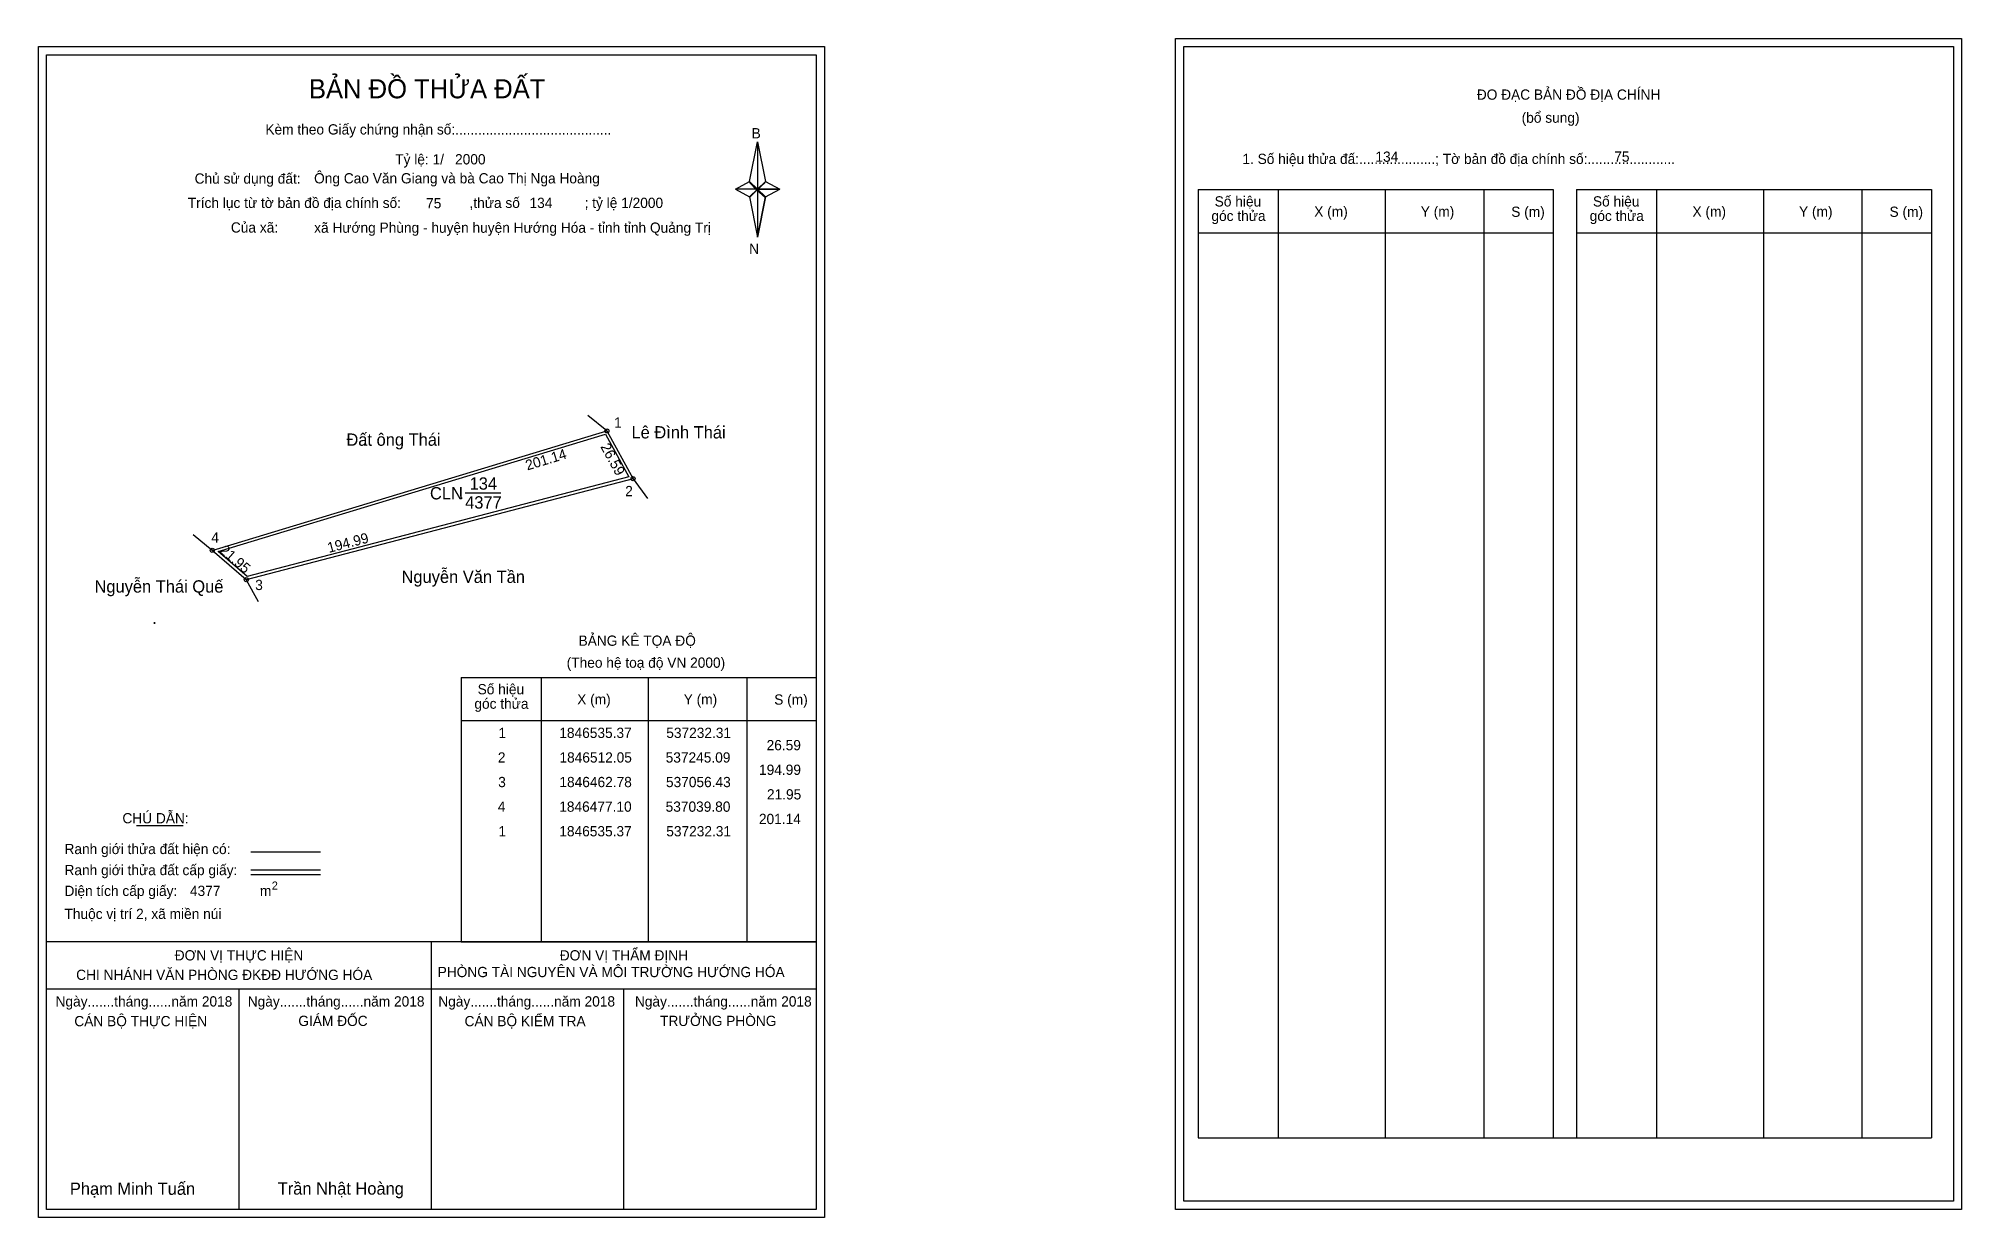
# Model space of a CAD drawing. Extents: x 536955 to 537893, y 1846152 to 1846727.
import ezdxf

# ---------------------------------------------------------------- set-up
doc = ezdxf.new("R2010")
doc.units = 0
for name, color, linetype in [('Level 1', 7, 'Continuous'), ('Level 10', 7, 'Continuous'), ('Level 11', 7, 'Continuous'), ('Level 13', 7, 'Continuous'), ('Level 27', 7, 'Continuous'), ('Level 3', 7, 'Continuous'), ('Level 36', 7, 'Continuous'), ('Level 49', 7, 'Continuous'), ('Level 53', 7, 'Continuous'), ('Level 55', 7, 'Continuous'), ('Level 6', 7, 'Continuous'), ('Level 60', 7, 'Continuous'), ('Level 63', 7, 'Continuous'), ('Level 9', 7, 'Continuous')]:
    doc.layers.add(name, color=color, linetype=linetype)

msp = doc.modelspace()

# ---------------------------------------------------------------- linework, layer by layer
at = {"layer": 'Level 1'}
for p, q in [((537513.68, 1846722.8), (537513.68, 1846722.8)), ((536959.04, 1846718.8), (536959.04, 1846718.8)), ((537301.88, 1846657.04), (537305.82, 1846676.32)), ((537305.82, 1846676.32), (537305.82, 1846653.27)), ((537305.82, 1846676.32), (537309.75, 1846657.04)), ((537294.99, 1846653.27), (537301.88, 1846657.04)), ((537301.88, 1846657.04), (537305.82, 1846653.27)), ((537305.52, 1846652.83), (537301.88, 1846656.6)), ((537309.46, 1846656.6), (537305.52, 1846652.83)), ((537305.52, 1846652.83), (537309.46, 1846656.6)), ((537309.75, 1846657.04), (537305.82, 1846653.27)), ((537305.82, 1846653.27), (537301.88, 1846649.59)), ((537305.52, 1846652.83), (537301.88, 1846649.15)), ((537301.88, 1846649.15), (537305.52, 1846652.83)), ((537301.88, 1846649.59), (537305.82, 1846629.87)), ((537309.46, 1846649.15), (537305.52, 1846652.83)), ((537305.82, 1846653.27), (537305.82, 1846629.87)), ((537305.82, 1846653.27), (537316.64, 1846653.27)), ((537305.82, 1846653.27), (537309.75, 1846649.59)), ((537309.75, 1846649.59), (537305.82, 1846629.87)), ((537309.75, 1846649.59), (537316.64, 1846653.27)), ((537520.75, 1846653.09), (537693.95, 1846653.09)), ((537559.93, 1846190.56), (537559.93, 1846653.09)), ((537612.07, 1846190.56), (537612.07, 1846653.09)), ((537660.02, 1846653.09), (537660.02, 1846190.56)), ((537693.95, 1846653.09), (537693.95, 1846190.56)), ((537705.26, 1846653.09), (537878.47, 1846653.09)), ((537744.44, 1846190.56), (537744.44, 1846653.09)), ((537796.59, 1846190.56), (537796.59, 1846653.09)), ((537844.53, 1846653.09), (537844.53, 1846190.56)), ((537878.47, 1846653.09), (537878.47, 1846190.56)), ((537520.75, 1846632.04), (537693.95, 1846632.04)), ((537705.26, 1846632.04), (537878.47, 1846632.04)), ((537161.23, 1846415.15), (537334.43, 1846415.15)), ((537200.41, 1846286.1), (537200.41, 1846415.15)), ((537252.55, 1846286.1), (537252.55, 1846415.15)), ((537300.49, 1846415.15), (537300.49, 1846286.1)), ((537161.23, 1846394.09), (537334.43, 1846394.09)), ((537002.87, 1846342.93), (537025.68, 1846342.93)), ((537058.6, 1846330.12), (537092.63, 1846330.12)), ((537058.6, 1846321.23), (537092.63, 1846321.23)), ((537058.6, 1846319.04), (537092.63, 1846319.04)), ((537172.69, 1846286.1), (536959.03, 1846286.1)), ((537334.43, 1846286.1), (537124.75, 1846286.1)), ((537146.73, 1846155.65), (537146.73, 1846286.1)), ((537161.23, 1846286.09), (537334.43, 1846286.09)), ((537334.43, 1846263), (536959.03, 1846263)), ((537052.88, 1846155.65), (537052.88, 1846263)), ((537240.58, 1846155.65), (537240.58, 1846263)), ((537520.75, 1846190.56), (537878.47, 1846190.56)), ((537889.08, 1846159.65), (537889.08, 1846159.65)), ((537334.43, 1846155.65), (537334.43, 1846155.65))]:
    msp.add_line(p, q, dxfattribs=at)
for points in [[(537301.88, 1846657.04), (537305.82, 1846676.32), (537305.82, 1846653.27)], [(537305.82, 1846653.27), (537309.75, 1846657.04), (537316.64, 1846653.27)], [(537294.99, 1846653.27), (537301.88, 1846649.59), (537305.82, 1846653.27)], [(537305.82, 1846653.27), (537305.82, 1846629.87), (537309.75, 1846649.59)]]:
    msp.add_lwpolyline(points, close=True, dxfattribs=at)
at = {"layer": 'Level 10'}
msp.add_line((537232.31, 1846535.37), (537245.09, 1846512.05), dxfattribs=at)
for points in [[(537245.09, 1846512.05), (537056.43, 1846462.78), (537039.8, 1846477.1), (537232.31, 1846535.37)], [(537243, 1846512.95), (537056.79, 1846464.32), (537042.64, 1846476.5), (537231.63, 1846533.7)]]:
    msp.add_lwpolyline(points, close=True, dxfattribs=at)
at = {"layer": 'Level 11'}
for centre in [(537232.31, 1846535.37), (537245.09, 1846512.05), (537245.09, 1846512.05), (537039.8, 1846477.1), (537056.43, 1846462.78)]:
    msp.add_circle(centre, 1, dxfattribs=at)
at = {"layer": 'Level 27'}
for p, q in [((537232.31, 1846535.37), (537223.02, 1846542.96)), ((537245.09, 1846512.05), (537252.11, 1846502.32)), ((537039.8, 1846477.1), (537030.55, 1846484.75)), ((537056.43, 1846462.78), (537062.13, 1846452.22))]:
    msp.add_line(p, q, dxfattribs=at)
at = {"layer": 'Level 3'}
for p, q in [((537520.75, 1846653.09), (537520.75, 1846190.56)), ((537705.26, 1846653.09), (537705.26, 1846190.56)), ((537161.23, 1846415.15), (537161.23, 1846286.1))]:
    msp.add_line(p, q, dxfattribs=at)
at = {"layer": 'Level 63'}
for points in [[(536955.03, 1846722.8), (537338.43, 1846722.8), (537338.43, 1846151.65), (536955.03, 1846151.65)], [(537509.69, 1846726.8), (537893.09, 1846726.8), (537893.09, 1846155.65), (537509.69, 1846155.65)], [(537513.69, 1846722.8), (537889.09, 1846722.8), (537889.09, 1846159.65), (537513.69, 1846159.65)], [(536959.03, 1846718.8), (537334.43, 1846718.8), (537334.43, 1846155.65), (536959.03, 1846155.65)]]:
    msp.add_lwpolyline(points, close=True, dxfattribs=at)
at = {"layer": 'Level 9'}
msp.add_line((537163.16, 1846505.1), (537180.5, 1846505.1), dxfattribs=at)

# ---------------------------------------------------------------- texts
at = {"layer": 'Level 1'}
for s, height, p in [('BẢN ĐỒ THỬA ĐẤT', 9.3313, (537086.97, 1846697.61)), ('ĐO ĐẠC BẢN ĐỒ ĐỊA CHÍNH', 5, (537656.64, 1846696.92)), ('Kèm theo Giấy chứng nhận số:.........................................', 5, (537065.73, 1846679.95)), ('(bổ sung)', 5, (537678.52, 1846685.68)), ('B', 5, (537302.9, 1846678.07)), ('1. Số hiệu thửa đấ:....................; Tờ bản đồ địa chính số:.......................', 5, (537542.3, 1846665.56)), ('Chủ sử dụng đất:', 5, (537031.21, 1846655.97)), ('Trích lục từ tờ bản đồ địa chính số:                  ,thửa số                 ; tỷ lệ 1/2000', 5, (537027.87, 1846644.11)), ('Số hiệu', 5, (537528.78, 1846644.83)), ('Số hiệu', 5, (537713.3, 1846644.83)), ('Của xã:', 5, (537048.89, 1846632.11)), ('góc thửa', 5, (537527.19, 1846637.77)), ('X (m)', 5, (537577.34, 1846639.88)), ('Y (m)', 5, (537629.3, 1846639.88)), ('S (m)', 5, (537673.45, 1846639.78)), ('góc thửa', 5, (537711.71, 1846637.77)), ('X (m)', 5, (537761.86, 1846639.88)), ('Y (m)', 5, (537813.81, 1846639.88)), ('S (m)', 5, (537857.97, 1846639.78)), ('N', 5, (537301.7, 1846621.73)), ('BẢNG KÊ TỌA ĐỘ', 5, (537218.49, 1846430.55)), ('(Theo hệ toạ độ VN 2000)', 5, (537212.69, 1846419.83)), ('Số hiệu', 5, (537169.26, 1846406.88)), ('góc thửa', 5, (537167.67, 1846399.82)), ('X (m)', 5, (537217.82, 1846401.93)), ('Y (m)', 5, (537269.77, 1846401.93)), ('S (m)', 5, (537313.93, 1846401.83)), ('CHÚ DẪN:', 5, (536995.99, 1846343.94)), ('Ranh giới thửa đất hiện có:', 5, (536967.73, 1846328.94)), ('Ranh giới thửa đất cấp giấy:', 5, (536967.73, 1846318.66)), ('Diện tích cấp giấy:', 5, (536967.73, 1846308.5)), ('m', 5, (537063.04, 1846308.54)), ('2', 4, (537068.84, 1846311.56)), ('Thuộc vị trí 2, xã miền núi', 5, (536967.73, 1846297.3)), ('ĐƠN VỊ THỰC HIỆN', 5, (537021.5, 1846277.06)), ('ĐƠN VỊ THẨM ĐỊNH', 5, (537209.31, 1846277.06)), ('CHI NHÁNH VĂN PHÒNG ĐKĐĐ HƯỚNG HÓA', 5, (536973.42, 1846267.54)), ('PHÒNG TÀI NGUYÊN VÀ MÔI TRƯỜNG HƯỚNG HÓA', 5, (537149.76, 1846268.92)), ('Ngày.......tháng......năm 2018', 5, (536963.37, 1846254.59)), ('Ngày.......tháng......năm 2018', 5, (537057.11, 1846254.59)), ('Ngày.......tháng......năm 2018', 5, (537150.06, 1846254.59)), ('Ngày.......tháng......năm 2018', 5, (537245.98, 1846254.59)), ('CÁN BỘ THỰC HIỆN', 5, (536972.53, 1846244.96)), ('GIÁM ĐỐC', 5, (537081.8, 1846245.08)), ('CÁN BỘ KIỂM TRA', 5, (537162.88, 1846244.96)), ('TRƯỞNG PHÒNG', 5, (537258.26, 1846245.08)), ('Phạm Minh Tuấn', 6, (536970.35, 1846162.73)), ('Trần Nhật Hoàng', 6, (537071.74, 1846162.83))]:
    msp.add_text(s, height=height, dxfattribs=at).set_placement(p)
at = {"layer": 'Level 11'}
msp.add_text('Tỷ lệ: 1/', height=5, dxfattribs=at).set_placement((537129.05, 1846665.33))
at = {"layer": 'Level 13'}
for s, p in [('134', (537165.33, 1846506.7)), ('.', (537160.37, 1846502.1)), ('4377', (537163.16, 1846497.5))]:
    msp.add_text(s, height=6, dxfattribs=at).set_placement(p)
at = {"layer": 'Level 3'}
msp.add_text('CLN', height=6, dxfattribs=at).set_placement((537146, 1846501.96))
at = {"layer": 'Level 36'}
for p in [(537113.15, 1846528.12), (537010.55, 1846441.18)]:
    msp.add_text('.', height=6, dxfattribs=at).set_placement(p)
at = {"layer": 'Level 49'}
for s, rotation, p in [('201.14', 16.84031, (537193.5, 1846516.05)), ('26.59', 298.72395, (537228.99, 1846527.69)), ('21.95', 319.26844, (537043.05, 1846476.42)), ('194.99', 14.63633, (537096.72, 1846475.83))]:
    msp.add_text(s, height=5, rotation=rotation, dxfattribs=at).set_placement(p)
at = {"layer": 'Level 53'}
for s, p in [('1', (537179.42, 1846385.59)), ('1846535.37', (537209.09, 1846385.59)), ('537232.31', (537261.27, 1846385.59)), ('26.59', (537310.21, 1846379.59)), ('2', (537179.12, 1846373.59)), ('1846512.05', (537209.17, 1846373.59)), ('537245.09', (537260.97, 1846373.59)), ('3', (537179.28, 1846361.59)), ('1846462.78', (537209.14, 1846361.59)), ('537056.43', (537261.12, 1846361.59)), ('194.99', (537306.52, 1846367.59)), ('21.95', (537310.38, 1846355.59)), ('4', (537179.1, 1846349.59)), ('1846477.10', (537209.06, 1846349.59)), ('537039.80', (537260.95, 1846349.59)), ('201.14', (537306.46, 1846343.59)), ('1', (537179.42, 1846337.59)), ('1846535.37', (537209.09, 1846337.59)), ('537232.31', (537261.27, 1846337.59))]:
    msp.add_text(s, height=5, dxfattribs=at).set_placement(p)
at = {"layer": 'Level 55'}
for s, height, p in [('1', 0.8, (537232.09, 1846535.37)), ('0', 0.22, (537232.23, 1846535.15)), ('0', 0.22, (537232.23, 1846535.15)), ('0', 0.22, (537232.23, 1846535.15)), ('2', 0.8, (537244.82, 1846512.05)), ('0', 0.22, (537245.01, 1846511.83)), ('0', 0.22, (537245.01, 1846511.83)), ('4', 0.8, (537039.52, 1846477.1)), ('0', 0.22, (537039.72, 1846476.88)), ('0', 0.22, (537039.72, 1846476.88)), ('0', 0.22, (537039.72, 1846476.88)), ('0', 0.22, (537039.72, 1846476.88)), ('3', 0.8, (537056.18, 1846462.78)), ('0', 0.22, (537056.35, 1846462.56)), ('0', 0.22, (537056.35, 1846462.56)), ('0', 0.22, (537056.35, 1846462.56))]:
    msp.add_text(s, height=height, dxfattribs=at).set_placement(p)
at = {"layer": 'Level 6'}
for s, p in [('2000', (537158.24, 1846665.37)), ('134', (537607.2, 1846666.64)), ('75', (537723.69, 1846666.68)), ('Ông Cao Văn Giang và bà Cao Thị Nga Hoàng', (537089.48, 1846656.1)), ('75', (537144.11, 1846643.93)), ('134', (537194.56, 1846644.09)), ('xã Hướng Phùng - huyện huyện Hướng Hóa - tỉnh tỉnh Quảng Trị', (537089.51, 1846632.02)), ('4377', (537028.92, 1846308.51))]:
    msp.add_text(s, height=5, dxfattribs=at).set_placement(p)
at = {"layer": 'Level 60'}
for s, p in [('Đất ông Thái', (537105.25, 1846528.12)), ('Lê Đình Thái', (537244.31, 1846531.69)), ('Nguyễn Văn Tần', (537132.13, 1846461.21)), ('Nguyễn Thái Quế', (536982.36, 1846456.5))]:
    msp.add_text(s, height=6, dxfattribs=at).set_placement(p)
at = {"layer": 'Level 9'}
for s, p in [('1', (537235.84, 1846536.96)), ('2', (537241.23, 1846503.53)), ('4', (537039.34, 1846480.87)), ('3', (537060.76, 1846457.73))]:
    msp.add_text(s, height=5, dxfattribs=at).set_placement(p)

doc.saveas('drawing.dxf')
